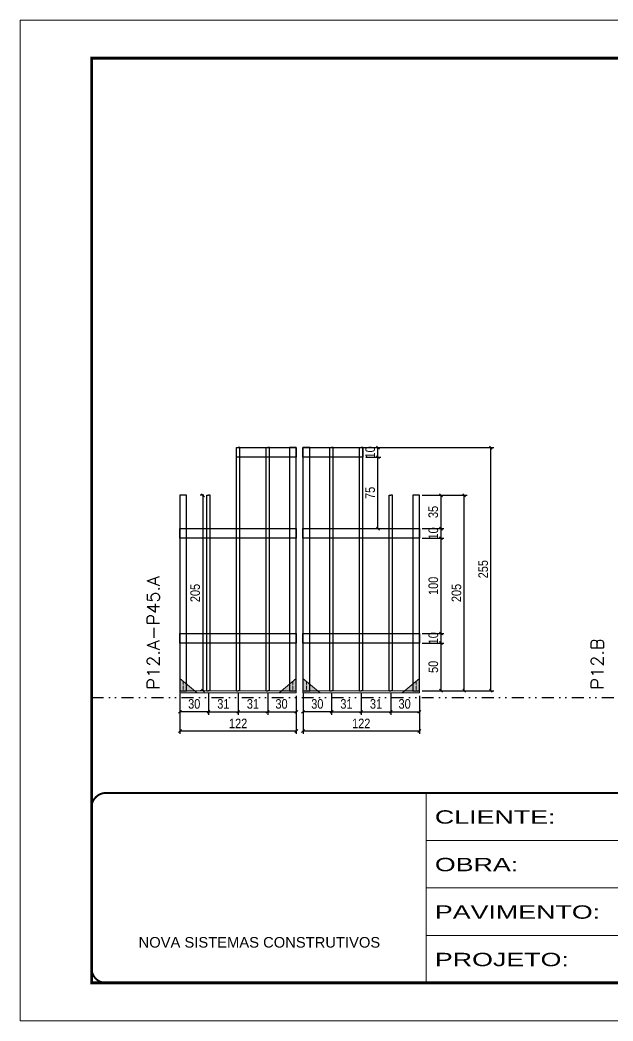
# Model space of a CAD drawing. Extents: x 14400 to 20667, y -21631 to 6985.
# Drawn here: x 19182 to 19803, y 4786 to 5836 of the extents above; entities that cross this region are included whole.
import ezdxf

# ---------------------------------------------------------------- set-up
doc = ezdxf.new("R2010")
doc.units = 0
for name, pattern in [('CONTINUO', [0]), ('DASHED', [0.75, 0.5, -0.25]), ('DIVIDE2', [0.625, 0.25, -0.125, 0, -0.125, 0, -0.125]), ('HIDDEN', [0.375, 0.25, -0.125])]:
    doc.linetypes.add(name, pattern=pattern)
for name, color, linetype in [('COTA', 241, 'Continuous'), ('Nível', 160, 'Continuous'), ('SARR_2.2x10', 60, 'Continuous'), ('SARR_3.5x7', 81, 'Continuous'), ('SARR_7x7', 40, 'Continuous')]:
    doc.layers.add(name, color=color, linetype=linetype)
for name, color, linetype, lineweight in [('Folhas', 255, 'Continuous', 9), ('Madeira', 126, 'Continuous', 18), ('Sarr 2.2x7', 40, 'Continuous', 9), ('SARRAFO DE PRESSAO', 251, 'DASHED', 9), ('Texto Seção', 7, 'Continuous', 15)]:
    doc.layers.add(name, color=color, linetype=linetype, lineweight=lineweight)
doc.styles.add('ARIAL', font='arial.ttf')
doc.styles.add('COTA TECNICA', font='techl___.ttf', dxfattribs={"height": 10})
doc.styles.add('REGUA-120', font='ROMANS.shx', dxfattribs={"height": 15})
doc.styles.add('Tecnologia', font='')
doc.styles.get('Tecnologia').set_extended_font_data('Forgotten Futurist')
doc.dimstyles.new('PAINEL', dxfattribs={"dimtxt": 10, "dimasz": 3, "dimexe": 3, "dimexo": 3, "dimgap": 3, "dimtad": 1, "dimdec": 1, "dimzin": 12, "dimdsep": 46, "dimtxsty": 'COTA TECNICA', "dimblk1": 'OBLIQUE', "dimblk2": 'OBLIQUE', "dimsah": 1, "dimcen": 0.9, "dimclrd": 4, "dimclre": 4, "dimclrt": 240, "dimadec": 1, "dimazin": 3, "dimtfac": 1, "dimtdec": 1, "dimtmove": 0, "dimatfit": 3, "dimfxl": 1, "dimtolj": 1, "dimtzin": 12, "dimarcsym": 0})

# ---------------------------------------------------------------- blocks, each defined once
blk = doc.blocks.new('9999999999')
at = {"color": 30, "linetype": 'CONTINUO'}
for p, q in [((98564.6, 34230.2), (98564.6, 34429.4)), ((98564.6, 34379.6), (99584, 34379.6)), ((98564.6, 34329.8), (99488, 34329.8)), ((98564.6, 34280), (99488, 34280))]:
    blk.add_line(p, q, dxfattribs=at)
at = {"color": 30, "linetype": 'CONTINUO', "const_width": 2}
blk.add_lwpolyline([(99584, 34230.2), (99584, 34414.4, 0.414214), (99569, 34429.4), (98229, 34429.4, 0.414214), (98214, 34414.4), (98214, 34245.2, 0.414214), (98229, 34230.2), (99584, 34230.2)], format="xyb", dxfattribs=at)
at = {"layer": 'Folhas'}
blk.add_lwpolyline([(98139, 34190.2), (99624, 34190.2), (99624, 35240.2), (98139, 35240.2)], close=True, dxfattribs=at)
at = {"layer": 'Folhas', "color": 30, "const_width": 3}
blk.add_lwpolyline([(98214, 34230.2), (99584, 34230.2), (99584, 35200.2), (98214, 35200.2)], close=True, dxfattribs=at)
at = {"color": 7, "linetype": 'Continuous', "ltscale": 5, "style": 'ARIAL'}
blk.add_text('NOVA SISTEMAS CONSTRUTIVOS', height=11.059, dxfattribs=at).set_placement((98263.2, 34267.2))
at = {"layer": 'Folhas', "color": 7, "style": 'Tecnologia', "width": 1.5}
for s, p in [('CLIENTE:', (98573.7, 34397.2)), ('OBRA:', (98573.7, 34347.3)), ('PAVIMENTO:', (98573.7, 34297.5)), ('PROJETO:', (98573.7, 34247.7))]:
    blk.add_text(s, height=14, dxfattribs=at).set_placement(p)
blk = doc.blocks.new('_Oblique')
at = {"color": 0, "linetype": 'ByBlock', "lineweight": -2}
blk.add_line((-0.5, -0.5), (0.5, 0.5), dxfattribs=at)
blk = doc.blocks.new('*D727')
at = {"layer": 'COTA', "color": 4, "lineweight": -2, "transparency": 16777216}
for p, q in [((19478.5, 5114.4), (19478.5, 5087.3)), ((19600.5, 5114.4), (19600.5, 5087.3)), ((19600.5, 5090.3), (19478.5, 5090.3))]:
    blk.add_line(p, q, dxfattribs=at)
at = {"layer": 'Defpoints', "color": 0, "transparency": 16777216}
for p in [(19478.5, 5117.4), (19600.5, 5117.4), (19478.5, 5090.3)]:
    blk.add_point(p, dxfattribs=at)
at = {"layer": 'COTA', "color": 4, "lineweight": -2, "transparency": 16777216, "xscale": 3, "yscale": 3, "zscale": 3, "rotation": 180}
blk.add_blockref('_Oblique', (19478.5, 5090.3), dxfattribs=at)
at = {"layer": 'COTA', "color": 4, "lineweight": -2, "transparency": 16777216, "xscale": 3, "yscale": 3, "zscale": 3}
blk.add_blockref('_Oblique', (19600.5, 5090.3), dxfattribs=at)
at = {"layer": 'COTA', "color": 240, "transparency": 16777216, "insert": (19539.5, 5098.3), "char_height": 10, "attachment_point": 5, "style": 'COTA TECNICA'}
blk.add_mtext('\\A1;122', dxfattribs=at)
blk = doc.blocks.new('*D728')
at = {"layer": 'COTA', "color": 4, "lineweight": -2, "transparency": 16777216}
for p, q in [((19478.5, 5129.6), (19478.5, 5107.4)), ((19508.5, 5129.6), (19508.5, 5107.4)), ((19508.5, 5110.4), (19478.5, 5110.4))]:
    blk.add_line(p, q, dxfattribs=at)
at = {"layer": 'Defpoints', "color": 0, "transparency": 16777216}
for p in [(19478.5, 5132.6), (19508.5, 5132.6), (19478.5, 5110.4)]:
    blk.add_point(p, dxfattribs=at)
at = {"layer": 'COTA', "color": 4, "lineweight": -2, "transparency": 16777216, "xscale": 3, "yscale": 3, "zscale": 3, "rotation": 180}
blk.add_blockref('_Oblique', (19478.5, 5110.4), dxfattribs=at)
at = {"layer": 'COTA', "color": 4, "lineweight": -2, "transparency": 16777216, "xscale": 3, "yscale": 3, "zscale": 3}
blk.add_blockref('_Oblique', (19508.5, 5110.4), dxfattribs=at)
at = {"layer": 'COTA', "color": 240, "transparency": 16777216, "insert": (19493.5, 5118.7), "char_height": 10, "attachment_point": 5, "style": 'COTA TECNICA'}
blk.add_mtext('\\A1;30', dxfattribs=at)
blk = doc.blocks.new('*D729')
at = {"layer": 'COTA', "color": 4, "lineweight": -2, "transparency": 16777216}
for p, q in [((19570.5, 5129.6), (19570.5, 5107.4)), ((19600.5, 5127.4), (19600.5, 5107.4)), ((19570.5, 5110.4), (19600.5, 5110.4))]:
    blk.add_line(p, q, dxfattribs=at)
at = {"layer": 'Defpoints', "color": 0, "transparency": 16777216}
for p in [(19570.5, 5132.6), (19600.5, 5130.4), (19600.5, 5110.4)]:
    blk.add_point(p, dxfattribs=at)
at = {"layer": 'COTA', "color": 4, "lineweight": -2, "transparency": 16777216, "xscale": 3, "yscale": 3, "zscale": 3, "rotation": 180}
blk.add_blockref('_Oblique', (19570.5, 5110.4), dxfattribs=at)
at = {"layer": 'COTA', "color": 4, "lineweight": -2, "transparency": 16777216, "xscale": 3, "yscale": 3, "zscale": 3}
blk.add_blockref('_Oblique', (19600.5, 5110.4), dxfattribs=at)
at = {"layer": 'COTA', "color": 240, "transparency": 16777216, "insert": (19585, 5118.7), "char_height": 10, "attachment_point": 5, "style": 'COTA TECNICA'}
blk.add_mtext('\\A1;30', dxfattribs=at)
blk = doc.blocks.new('*D730')
at = {"layer": 'COTA', "color": 4, "lineweight": -2, "transparency": 16777216}
for p, q in [((19508.5, 5129.6), (19508.5, 5107.4)), ((19539.5, 5129.6), (19539.5, 5107.4)), ((19508.5, 5110.4), (19539.5, 5110.4))]:
    blk.add_line(p, q, dxfattribs=at)
at = {"layer": 'Defpoints', "color": 0, "transparency": 16777216}
for p in [(19508.5, 5132.6), (19539.5, 5132.6), (19539.5, 5110.4)]:
    blk.add_point(p, dxfattribs=at)
at = {"layer": 'COTA', "color": 4, "lineweight": -2, "transparency": 16777216, "xscale": 3, "yscale": 3, "zscale": 3, "rotation": 180}
blk.add_blockref('_Oblique', (19508.5, 5110.4), dxfattribs=at)
at = {"layer": 'COTA', "color": 4, "lineweight": -2, "transparency": 16777216, "xscale": 3, "yscale": 3, "zscale": 3}
blk.add_blockref('_Oblique', (19539.5, 5110.4), dxfattribs=at)
at = {"layer": 'COTA', "color": 240, "transparency": 16777216, "insert": (19524, 5118.7), "char_height": 10, "attachment_point": 5, "style": 'COTA TECNICA'}
blk.add_mtext('\\A1;31', dxfattribs=at)
blk = doc.blocks.new('*D731')
at = {"layer": 'COTA', "color": 4, "lineweight": -2, "transparency": 16777216}
for p, q in [((19603.5, 5182.6), (19626.2, 5182.6)), ((19623.2, 5132.6), (19623.2, 5182.6)), ((19603.5, 5132.6), (19626.2, 5132.6))]:
    blk.add_line(p, q, dxfattribs=at)
at = {"layer": 'Defpoints', "color": 0, "transparency": 16777216}
for p in [(19600.5, 5182.6), (19623.2, 5182.6), (19600.5, 5132.6)]:
    blk.add_point(p, dxfattribs=at)
at = {"layer": 'COTA', "color": 4, "lineweight": -2, "transparency": 16777216, "xscale": 3, "yscale": 3, "zscale": 3}
for p, rotation in [((19623.2, 5182.6), 90), ((19623.2, 5132.6), 270)]:
    blk.add_blockref('_Oblique', p, dxfattribs=dict(at, rotation=rotation))
at = {"layer": 'COTA', "color": 240, "transparency": 16777216, "insert": (19615.1, 5157.6), "char_height": 10, "attachment_point": 5, "rotation": 90, "style": 'COTA TECNICA'}
blk.add_mtext('\\A1;50', dxfattribs=at)
blk = doc.blocks.new('*D732')
at = {"layer": 'COTA', "color": 4, "lineweight": -2, "transparency": 16777216}
for p, q in [((19539.5, 5129.6), (19539.5, 5107.4)), ((19570.5, 5129.6), (19570.5, 5107.4)), ((19539.5, 5110.4), (19570.5, 5110.4))]:
    blk.add_line(p, q, dxfattribs=at)
at = {"layer": 'Defpoints', "color": 0, "transparency": 16777216}
for p in [(19539.5, 5132.6), (19570.5, 5132.6), (19570.5, 5110.4)]:
    blk.add_point(p, dxfattribs=at)
at = {"layer": 'COTA', "color": 4, "lineweight": -2, "transparency": 16777216, "xscale": 3, "yscale": 3, "zscale": 3, "rotation": 180}
blk.add_blockref('_Oblique', (19539.5, 5110.4), dxfattribs=at)
at = {"layer": 'COTA', "color": 4, "lineweight": -2, "transparency": 16777216, "xscale": 3, "yscale": 3, "zscale": 3}
blk.add_blockref('_Oblique', (19570.5, 5110.4), dxfattribs=at)
at = {"layer": 'COTA', "color": 240, "transparency": 16777216, "insert": (19555, 5118.7), "char_height": 10, "attachment_point": 5, "style": 'COTA TECNICA'}
blk.add_mtext('\\A1;31', dxfattribs=at)
blk = doc.blocks.new('*D733')
at = {"layer": 'COTA', "color": 4, "lineweight": -2, "transparency": 16777216}
for p, q in [((19603.5, 5192.6), (19626.2, 5192.6)), ((19623.2, 5182.6), (19623.2, 5192.6)), ((19603.5, 5182.6), (19626.2, 5182.6))]:
    blk.add_line(p, q, dxfattribs=at)
at = {"layer": 'Defpoints', "color": 0, "transparency": 16777216}
for p in [(19600.5, 5192.6), (19623.2, 5192.6), (19600.5, 5182.6)]:
    blk.add_point(p, dxfattribs=at)
at = {"layer": 'COTA', "color": 4, "lineweight": -2, "transparency": 16777216, "xscale": 3, "yscale": 3, "zscale": 3}
for p, rotation in [((19623.2, 5192.6), 90), ((19623.2, 5182.6), 270)]:
    blk.add_blockref('_Oblique', p, dxfattribs=dict(at, rotation=rotation))
at = {"layer": 'COTA', "color": 240, "transparency": 16777216, "insert": (19615.1, 5187.6), "char_height": 10, "attachment_point": 5, "rotation": 90, "style": 'COTA TECNICA'}
blk.add_mtext('\\A1;10', dxfattribs=at)
blk = doc.blocks.new('*D734')
at = {"layer": 'COTA', "color": 4, "lineweight": -2, "transparency": 16777216}
for p, q in [((19603.5, 5292.6), (19626.2, 5292.6)), ((19623.2, 5192.6), (19623.2, 5292.6)), ((19603.5, 5192.6), (19626.2, 5192.6))]:
    blk.add_line(p, q, dxfattribs=at)
at = {"layer": 'Defpoints', "color": 0, "transparency": 16777216}
for p in [(19600.5, 5292.6), (19623.2, 5292.6), (19600.5, 5192.6)]:
    blk.add_point(p, dxfattribs=at)
at = {"layer": 'COTA', "color": 4, "lineweight": -2, "transparency": 16777216, "xscale": 3, "yscale": 3, "zscale": 3}
for p, rotation in [((19623.2, 5292.6), 90), ((19623.2, 5192.6), 270)]:
    blk.add_blockref('_Oblique', p, dxfattribs=dict(at, rotation=rotation))
at = {"layer": 'COTA', "color": 240, "transparency": 16777216, "insert": (19615.1, 5242.6), "char_height": 10, "attachment_point": 5, "rotation": 90, "style": 'COTA TECNICA'}
blk.add_mtext('\\A1;100', dxfattribs=at)
blk = doc.blocks.new('*D735')
at = {"layer": 'COTA', "color": 4, "lineweight": -2, "transparency": 16777216}
for p, q in [((19603.5, 5302.6), (19626.2, 5302.6)), ((19623.2, 5292.6), (19623.2, 5302.6)), ((19603.5, 5292.6), (19626.2, 5292.6))]:
    blk.add_line(p, q, dxfattribs=at)
at = {"layer": 'Defpoints', "color": 0, "transparency": 16777216}
for p in [(19600.5, 5302.6), (19623.2, 5302.6), (19600.5, 5292.6)]:
    blk.add_point(p, dxfattribs=at)
at = {"layer": 'COTA', "color": 4, "lineweight": -2, "transparency": 16777216, "xscale": 3, "yscale": 3, "zscale": 3}
for p, rotation in [((19623.2, 5302.6), 90), ((19623.2, 5292.6), 270)]:
    blk.add_blockref('_Oblique', p, dxfattribs=dict(at, rotation=rotation))
at = {"layer": 'COTA', "color": 240, "transparency": 16777216, "insert": (19615.1, 5297.6), "char_height": 10, "attachment_point": 5, "rotation": 90, "style": 'COTA TECNICA'}
blk.add_mtext('\\A1;10', dxfattribs=at)
blk = doc.blocks.new('*D736')
at = {"layer": 'COTA', "color": 4, "lineweight": -2, "transparency": 16777216}
for p, q in [((19349.5, 5114.4), (19349.5, 5087.3)), ((19471.5, 5114.4), (19471.5, 5087.3)), ((19471.5, 5090.3), (19349.5, 5090.3))]:
    blk.add_line(p, q, dxfattribs=at)
at = {"layer": 'Defpoints', "color": 0, "transparency": 16777216}
for p in [(19349.5, 5117.4), (19471.5, 5117.4), (19349.5, 5090.3)]:
    blk.add_point(p, dxfattribs=at)
at = {"layer": 'COTA', "color": 4, "lineweight": -2, "transparency": 16777216, "xscale": 3, "yscale": 3, "zscale": 3, "rotation": 180}
blk.add_blockref('_Oblique', (19349.5, 5090.3), dxfattribs=at)
at = {"layer": 'COTA', "color": 4, "lineweight": -2, "transparency": 16777216, "xscale": 3, "yscale": 3, "zscale": 3}
blk.add_blockref('_Oblique', (19471.5, 5090.3), dxfattribs=at)
at = {"layer": 'COTA', "color": 240, "transparency": 16777216, "insert": (19410.5, 5098.3), "char_height": 10, "attachment_point": 5, "style": 'COTA TECNICA'}
blk.add_mtext('\\A1;122', dxfattribs=at)
blk = doc.blocks.new('*D737')
at = {"layer": 'COTA', "color": 4, "lineweight": -2, "transparency": 16777216}
for p, q in [((19349.5, 5129.6), (19349.5, 5107.4)), ((19379.5, 5129.6), (19379.5, 5107.4)), ((19379.5, 5110.4), (19349.5, 5110.4))]:
    blk.add_line(p, q, dxfattribs=at)
at = {"layer": 'Defpoints', "color": 0, "transparency": 16777216}
for p in [(19349.5, 5132.6), (19379.5, 5132.6), (19349.5, 5110.4)]:
    blk.add_point(p, dxfattribs=at)
at = {"layer": 'COTA', "color": 4, "lineweight": -2, "transparency": 16777216, "xscale": 3, "yscale": 3, "zscale": 3, "rotation": 180}
blk.add_blockref('_Oblique', (19349.5, 5110.4), dxfattribs=at)
at = {"layer": 'COTA', "color": 4, "lineweight": -2, "transparency": 16777216, "xscale": 3, "yscale": 3, "zscale": 3}
blk.add_blockref('_Oblique', (19379.5, 5110.4), dxfattribs=at)
at = {"layer": 'COTA', "color": 240, "transparency": 16777216, "insert": (19364.5, 5118.7), "char_height": 10, "attachment_point": 5, "style": 'COTA TECNICA'}
blk.add_mtext('\\A1;30', dxfattribs=at)
blk = doc.blocks.new('*D738')
at = {"layer": 'COTA', "color": 4, "lineweight": -2, "transparency": 16777216}
for p, q in [((19441.5, 5129.6), (19441.5, 5107.4)), ((19471.5, 5127.4), (19471.5, 5107.4)), ((19441.5, 5110.4), (19471.5, 5110.4))]:
    blk.add_line(p, q, dxfattribs=at)
at = {"layer": 'Defpoints', "color": 0, "transparency": 16777216}
for p in [(19441.5, 5132.6), (19471.5, 5130.4), (19471.5, 5110.4)]:
    blk.add_point(p, dxfattribs=at)
at = {"layer": 'COTA', "color": 4, "lineweight": -2, "transparency": 16777216, "xscale": 3, "yscale": 3, "zscale": 3, "rotation": 180}
blk.add_blockref('_Oblique', (19441.5, 5110.4), dxfattribs=at)
at = {"layer": 'COTA', "color": 4, "lineweight": -2, "transparency": 16777216, "xscale": 3, "yscale": 3, "zscale": 3}
blk.add_blockref('_Oblique', (19471.5, 5110.4), dxfattribs=at)
at = {"layer": 'COTA', "color": 240, "transparency": 16777216, "insert": (19456, 5118.7), "char_height": 10, "attachment_point": 5, "style": 'COTA TECNICA'}
blk.add_mtext('\\A1;30', dxfattribs=at)
blk = doc.blocks.new('*D739')
at = {"layer": 'COTA', "color": 4, "lineweight": -2, "transparency": 16777216}
for p, q in [((19379.5, 5129.6), (19379.5, 5107.4)), ((19410.5, 5129.6), (19410.5, 5107.4)), ((19379.5, 5110.4), (19410.5, 5110.4))]:
    blk.add_line(p, q, dxfattribs=at)
at = {"layer": 'Defpoints', "color": 0, "transparency": 16777216}
for p in [(19379.5, 5132.6), (19410.5, 5132.6), (19410.5, 5110.4)]:
    blk.add_point(p, dxfattribs=at)
at = {"layer": 'COTA', "color": 4, "lineweight": -2, "transparency": 16777216, "xscale": 3, "yscale": 3, "zscale": 3, "rotation": 180}
blk.add_blockref('_Oblique', (19379.5, 5110.4), dxfattribs=at)
at = {"layer": 'COTA', "color": 4, "lineweight": -2, "transparency": 16777216, "xscale": 3, "yscale": 3, "zscale": 3}
blk.add_blockref('_Oblique', (19410.5, 5110.4), dxfattribs=at)
at = {"layer": 'COTA', "color": 240, "transparency": 16777216, "insert": (19395, 5118.7), "char_height": 10, "attachment_point": 5, "style": 'COTA TECNICA'}
blk.add_mtext('\\A1;31', dxfattribs=at)
blk = doc.blocks.new('*D740')
at = {"layer": 'COTA', "color": 4, "lineweight": -2, "transparency": 16777216}
for p, q in [((19410.5, 5129.6), (19410.5, 5107.4)), ((19441.5, 5129.6), (19441.5, 5107.4)), ((19410.5, 5110.4), (19441.5, 5110.4))]:
    blk.add_line(p, q, dxfattribs=at)
at = {"layer": 'Defpoints', "color": 0, "transparency": 16777216}
for p in [(19410.5, 5132.6), (19441.5, 5132.6), (19441.5, 5110.4)]:
    blk.add_point(p, dxfattribs=at)
at = {"layer": 'COTA', "color": 4, "lineweight": -2, "transparency": 16777216, "xscale": 3, "yscale": 3, "zscale": 3, "rotation": 180}
blk.add_blockref('_Oblique', (19410.5, 5110.4), dxfattribs=at)
at = {"layer": 'COTA', "color": 4, "lineweight": -2, "transparency": 16777216, "xscale": 3, "yscale": 3, "zscale": 3}
blk.add_blockref('_Oblique', (19441.5, 5110.4), dxfattribs=at)
at = {"layer": 'COTA', "color": 240, "transparency": 16777216, "insert": (19426, 5118.7), "char_height": 10, "attachment_point": 5, "style": 'COTA TECNICA'}
blk.add_mtext('\\A1;31', dxfattribs=at)
blk = doc.blocks.new('*D741')
at = {"layer": 'COTA', "color": 4, "lineweight": -2, "transparency": 16777216}
for p, q in [((19603.5, 5337.6), (19650.4, 5337.6)), ((19647.4, 5132.6), (19647.4, 5337.6)), ((19603.5, 5132.6), (19650.4, 5132.6))]:
    blk.add_line(p, q, dxfattribs=at)
at = {"layer": 'Defpoints', "color": 0, "transparency": 16777216}
for p in [(19600.5, 5337.6), (19647.4, 5337.6), (19600.5, 5132.6)]:
    blk.add_point(p, dxfattribs=at)
at = {"layer": 'COTA', "color": 4, "lineweight": -2, "transparency": 16777216, "xscale": 3, "yscale": 3, "zscale": 3}
for p, rotation in [((19647.4, 5337.6), 90), ((19647.4, 5132.6), 270)]:
    blk.add_blockref('_Oblique', p, dxfattribs=dict(at, rotation=rotation))
at = {"layer": 'COTA', "color": 240, "transparency": 16777216, "insert": (19639.3, 5235.1), "char_height": 10, "attachment_point": 5, "rotation": 90, "style": 'COTA TECNICA'}
blk.add_mtext('\\A1;205', dxfattribs=at)
blk = doc.blocks.new('*D760')
at = {"layer": 'COTA', "color": 4, "lineweight": -2, "transparency": 16777216}
for p, q in [((19603.5, 5337.6), (19626.2, 5337.6)), ((19623.2, 5302.6), (19623.2, 5337.6)), ((19603.5, 5302.6), (19626.2, 5302.6))]:
    blk.add_line(p, q, dxfattribs=at)
at = {"layer": 'Defpoints', "color": 0, "transparency": 16777216}
for p in [(19600.5, 5337.6), (19623.2, 5337.6), (19600.5, 5302.6)]:
    blk.add_point(p, dxfattribs=at)
at = {"layer": 'COTA', "color": 4, "lineweight": -2, "transparency": 16777216, "xscale": 3, "yscale": 3, "zscale": 3}
for p, rotation in [((19623.2, 5337.6), 90), ((19623.2, 5302.6), 270)]:
    blk.add_blockref('_Oblique', p, dxfattribs=dict(at, rotation=rotation))
at = {"layer": 'COTA', "color": 240, "transparency": 16777216, "insert": (19615, 5320.1), "char_height": 10, "attachment_point": 5, "rotation": 90, "style": 'COTA TECNICA'}
blk.add_mtext('\\A1;35', dxfattribs=at)
blk = doc.blocks.new('*D761')
at = {"layer": 'COTA', "color": 4, "lineweight": -2, "transparency": 16777216}
for p, q in [((19511.4, 5387.6), (19678.4, 5387.6)), ((19675.4, 5132.6), (19675.4, 5387.6)), ((19603.5, 5132.6), (19678.4, 5132.6))]:
    blk.add_line(p, q, dxfattribs=at)
at = {"layer": 'Defpoints', "color": 0, "transparency": 16777216}
for p in [(19508.4, 5387.6), (19675.4, 5387.6), (19600.5, 5132.6)]:
    blk.add_point(p, dxfattribs=at)
at = {"layer": 'COTA', "color": 4, "lineweight": -2, "transparency": 16777216, "xscale": 3, "yscale": 3, "zscale": 3}
for p, rotation in [((19675.4, 5387.6), 90), ((19675.4, 5132.6), 270)]:
    blk.add_blockref('_Oblique', p, dxfattribs=dict(at, rotation=rotation))
at = {"layer": 'COTA', "color": 240, "transparency": 16777216, "insert": (19667.3, 5260.1), "char_height": 10, "attachment_point": 5, "rotation": 90, "style": 'COTA TECNICA'}
blk.add_mtext('\\A1;255', dxfattribs=at)
blk = doc.blocks.new('*D762')
at = {"layer": 'COTA', "color": 4, "lineweight": -2, "transparency": 16777216}
for p, q in [((19544.2, 5377.6), (19560, 5377.6)), ((19557, 5302.6), (19557, 5377.6)), ((19544.2, 5302.6), (19560, 5302.6))]:
    blk.add_line(p, q, dxfattribs=at)
at = {"layer": 'Defpoints', "color": 0, "transparency": 16777216}
for p in [(19541.2, 5377.6), (19557, 5377.6), (19541.2, 5302.6)]:
    blk.add_point(p, dxfattribs=at)
at = {"layer": 'COTA', "color": 4, "lineweight": -2, "transparency": 16777216, "xscale": 3, "yscale": 3, "zscale": 3}
for p, rotation in [((19557, 5377.6), 90), ((19557, 5302.6), 270)]:
    blk.add_blockref('_Oblique', p, dxfattribs=dict(at, rotation=rotation))
at = {"layer": 'COTA', "color": 240, "transparency": 16777216, "insert": (19548.9, 5340.1), "char_height": 10, "attachment_point": 5, "rotation": 90, "style": 'COTA TECNICA'}
blk.add_mtext('\\A1;75', dxfattribs=at)
blk = doc.blocks.new('*D742')
at = {"layer": 'COTA', "color": 4, "lineweight": -2, "transparency": 16777216}
for p, q in [((19544.2, 5387.6), (19560, 5387.6)), ((19557, 5377.6), (19557, 5387.6)), ((19544.2, 5377.6), (19560, 5377.6))]:
    blk.add_line(p, q, dxfattribs=at)
at = {"layer": 'Defpoints', "color": 0, "transparency": 16777216}
for p in [(19541.2, 5387.6), (19557, 5387.6), (19541.2, 5377.6)]:
    blk.add_point(p, dxfattribs=at)
at = {"layer": 'COTA', "color": 4, "lineweight": -2, "transparency": 16777216, "xscale": 3, "yscale": 3, "zscale": 3}
for p, rotation in [((19557, 5387.6), 90), ((19557, 5377.6), 270)]:
    blk.add_blockref('_Oblique', p, dxfattribs=dict(at, rotation=rotation))
at = {"layer": 'COTA', "color": 240, "transparency": 16777216, "insert": (19548.9, 5382.6), "char_height": 10, "attachment_point": 5, "rotation": 90, "style": 'COTA TECNICA'}
blk.add_mtext('\\A1;10', dxfattribs=at)
blk = doc.blocks.new('*D759')
at = {"layer": 'COTA', "color": 4, "lineweight": -2, "transparency": 16777216}
for p, q in [((19374.7, 5337.6), (19370.6, 5337.6)), ((19373.6, 5337.6), (19373.6, 5132.6)), ((19374.7, 5132.6), (19370.6, 5132.6))]:
    blk.add_line(p, q, dxfattribs=at)
at = {"layer": 'Defpoints', "color": 0, "transparency": 16777216}
for p in [(19377.7, 5337.6), (19373.6, 5132.6), (19377.7, 5132.6)]:
    blk.add_point(p, dxfattribs=at)
at = {"layer": 'COTA', "color": 4, "lineweight": -2, "transparency": 16777216, "xscale": 3, "yscale": 3, "zscale": 3}
for p, rotation in [((19373.6, 5337.6), 90), ((19373.6, 5132.6), 270)]:
    blk.add_blockref('_Oblique', p, dxfattribs=dict(at, rotation=rotation))
at = {"layer": 'COTA', "color": 240, "transparency": 16777216, "insert": (19365.5, 5235.1), "char_height": 10, "attachment_point": 5, "rotation": 90, "style": 'COTA TECNICA'}
blk.add_mtext('\\A1;205', dxfattribs=at)

msp = doc.modelspace()

# ---------------------------------------------------------------- hatches: boundary and pattern name
at = {"layer": 'Madeira'}
h = msp.add_hatch(color=252, dxfattribs=at)
h.dxf.hatch_style = 2
h.paths.add_polyline_path([(19349.49, 5145.44), (19349.49, 5130.44), (19367.49, 5130.44)])
h = msp.add_hatch(color=252, dxfattribs=at)
h.dxf.hatch_style = 2
h.paths.add_polyline_path([(19471.49, 5145.44), (19471.49, 5130.44), (19453.49, 5130.44)])
h = msp.add_hatch(color=252, dxfattribs=at)
h.dxf.hatch_style = 2
h.paths.add_polyline_path([(19478.49, 5145.44), (19478.49, 5130.44), (19496.49, 5130.44)])
h = msp.add_hatch(color=252, dxfattribs=at)
h.dxf.hatch_style = 2
h.paths.add_polyline_path([(19600.49, 5145.44), (19600.49, 5130.44), (19582.49, 5130.44)])

# ---------------------------------------------------------------- linework, layer by layer
at = {"layer": 'Madeira', "color": 1, "linetype": 'HIDDEN'}
for p, q in [((19352.99, 5141.94), (19352.99, 5132.64)), ((19352.99, 5141.94), (19352.99, 5132.64)), ((19356.49, 5138.43), (19356.49, 5132.64)), ((19467.99, 5141.94), (19467.99, 5132.64)), ((19467.99, 5141.94), (19467.99, 5132.64)), ((19481.99, 5141.94), (19481.99, 5132.64)), ((19481.99, 5141.94), (19481.99, 5132.64)), ((19485.49, 5138.43), (19485.49, 5132.64)), ((19596.99, 5141.94), (19596.99, 5132.64)), ((19596.99, 5141.94), (19596.99, 5132.64)), ((19359.32, 5132.64), (19349.49, 5132.64)), ((19359.32, 5132.64), (19349.49, 5132.64)), ((19365.29, 5132.64), (19349.49, 5132.64)), ((19455.69, 5132.64), (19471.49, 5132.64)), ((19461.65, 5132.64), (19471.49, 5132.64)), ((19461.65, 5132.64), (19471.49, 5132.64)), ((19488.32, 5132.64), (19478.49, 5132.64)), ((19488.32, 5132.64), (19478.49, 5132.64)), ((19494.29, 5132.64), (19478.49, 5132.64)), ((19584.69, 5132.64), (19600.49, 5132.64)), ((19590.65, 5132.64), (19600.49, 5132.64)), ((19590.65, 5132.64), (19600.49, 5132.64))]:
    msp.add_line(p, q, dxfattribs=at)
at = {"layer": 'Madeira'}
for p, q in [((19349.49, 5132.64), (19349.49, 5130.44)), ((19349.49, 5132.64), (19349.49, 5130.44)), ((19349.49, 5132.64), (19349.49, 5130.44)), ((19478.49, 5132.64), (19478.49, 5130.44)), ((19478.49, 5132.64), (19478.49, 5130.44)), ((19478.49, 5132.64), (19478.49, 5130.44))]:
    msp.add_line(p, q, dxfattribs=at)
at = {"layer": 'Madeira', "color": 0}
for points in [[(19349.49, 5145.44), (19349.49, 5130.44), (19367.49, 5130.44), (19349.49, 5145.44)], [(19471.49, 5145.44), (19471.49, 5130.44), (19453.49, 5130.44), (19471.49, 5145.44)], [(19478.49, 5145.44), (19478.49, 5130.44), (19496.49, 5130.44), (19478.49, 5145.44)], [(19600.49, 5145.44), (19600.49, 5130.44), (19582.49, 5130.44), (19600.49, 5145.44)]]:
    msp.add_lwpolyline(points, dxfattribs=at)
at = {"layer": 'Nível', "color": 4, "linetype": 'DIVIDE2', "ltscale": 50}
msp.add_line((19256.97, 5125.44), (20626.97, 5125.44), dxfattribs=at)
at = {"layer": 'Sarr 2.2x7'}
for points in [[(19471.49, 5132.64), (19349.49, 5132.64), (19349.49, 5130.44), (19471.49, 5130.44)], [(19600.49, 5132.64), (19478.49, 5132.64), (19478.49, 5130.44), (19600.49, 5130.44)]]:
    msp.add_lwpolyline(points, close=True, dxfattribs=at)
at = {"layer": 'SARR_2.2x10'}
for points in [[(19408.74, 5387.6), (19471.49, 5387.6), (19471.49, 5377.6), (19408.74, 5377.6)], [(19478.49, 5387.6), (19541.24, 5387.6), (19541.24, 5377.6), (19478.49, 5377.6)], [(19349.49, 5302.6), (19471.49, 5302.6), (19471.49, 5292.6), (19349.49, 5292.6)], [(19478.49, 5302.6), (19600.49, 5302.6), (19600.49, 5292.6), (19478.49, 5292.6)], [(19349.49, 5192.6), (19471.49, 5192.6), (19471.49, 5182.6), (19349.49, 5182.6)], [(19478.49, 5192.6), (19600.49, 5192.6), (19600.49, 5182.6), (19478.49, 5182.6)]]:
    msp.add_lwpolyline(points, close=True, dxfattribs=at)
at = {"layer": 'SARR_3.5x7'}
for p, q in [((19408.74, 5132.64), (19408.74, 5387.6)), ((19408.74, 5387.6), (19410.49, 5387.6)), ((19412.24, 5387.6), (19410.49, 5387.6)), ((19412.24, 5132.64), (19412.24, 5387.6)), ((19439.74, 5132.64), (19439.74, 5387.6)), ((19439.74, 5387.6), (19441.49, 5387.6)), ((19443.24, 5387.6), (19441.49, 5387.6)), ((19443.24, 5132.64), (19443.24, 5387.6)), ((19506.74, 5132.64), (19506.74, 5387.6)), ((19506.74, 5387.6), (19508.49, 5387.6)), ((19510.24, 5387.6), (19508.49, 5387.6)), ((19510.24, 5132.64), (19510.24, 5387.6)), ((19537.74, 5132.64), (19537.74, 5387.6)), ((19537.74, 5387.6), (19539.49, 5387.6)), ((19541.24, 5387.6), (19539.49, 5387.6)), ((19541.24, 5132.64), (19541.24, 5387.6)), ((19377.74, 5132.64), (19377.74, 5337.64)), ((19377.74, 5337.64), (19379.49, 5337.64)), ((19381.24, 5337.64), (19379.49, 5337.64)), ((19381.24, 5132.64), (19381.24, 5337.64)), ((19568.74, 5132.64), (19568.74, 5337.6)), ((19568.74, 5337.6), (19570.49, 5337.6)), ((19572.24, 5337.6), (19570.49, 5337.6)), ((19572.24, 5132.64), (19572.24, 5337.6)), ((19377.74, 5132.64), (19379.49, 5132.64)), ((19381.24, 5132.64), (19379.49, 5132.64)), ((19408.74, 5132.64), (19410.49, 5132.64)), ((19412.24, 5132.64), (19410.49, 5132.64)), ((19439.74, 5132.64), (19441.49, 5132.64)), ((19443.24, 5132.64), (19441.49, 5132.64)), ((19506.74, 5132.64), (19508.49, 5132.64)), ((19510.24, 5132.64), (19508.49, 5132.64)), ((19537.74, 5132.64), (19539.49, 5132.64)), ((19541.24, 5132.64), (19539.49, 5132.64)), ((19568.74, 5132.64), (19570.49, 5132.64)), ((19572.24, 5132.64), (19570.49, 5132.64))]:
    msp.add_line(p, q, dxfattribs=at)
at = {"layer": 'SARR_7x7'}
for points in [[(19464.49, 5132.64), (19471.49, 5132.64), (19471.49, 5387.6), (19464.49, 5387.6)], [(19478.49, 5132.64), (19485.49, 5132.64), (19485.49, 5387.6), (19478.49, 5387.6)], [(19349.49, 5132.64), (19356.49, 5132.64), (19356.49, 5337.64), (19349.49, 5337.64)], [(19593.49, 5132.64), (19600.49, 5132.64), (19600.49, 5337.6), (19593.49, 5337.6)]]:
    msp.add_lwpolyline(points, close=True, dxfattribs=at)

# ---------------------------------------------------------------- block references
at = {"layer": 'SARRAFO DE PRESSAO', "color": 6, "linetype": 'ByBlock'}
msp.add_blockref('9999999999', (-78957.01, -29404.05), dxfattribs=at)

# ---------------------------------------------------------------- texts
at = {"layer": 'Texto Seção', "style": 'REGUA-120', "width": 1.05}
for s, p in [('P12.A-P45.A', (19328.19, 5133.73)), ('P12.B', (19793.42, 5133.73))]:
    msp.add_text(s, height=13, rotation=90, dxfattribs=at).set_placement(p)

# ---------------------------------------------------------------- dimensions: what is measured, and where the dimension line sits
at = {"layer": 'COTA'}
for base, p1, p2, picture, middle in [((19675.38, 5387.6), (19600.49, 5132.64), (19508.42, 5387.6), '*D761', (19667.27, 5260.12)), ((19557.01, 5377.6), (19541.24, 5302.6), (19541.24, 5377.6), '*D762', (19548.9, 5340.1)), ((19373.58, 5132.64), (19377.74, 5337.64), (19377.74, 5132.64), '*D759', (19365.48, 5235.14)), ((19647.42, 5337.6), (19600.49, 5132.64), (19600.49, 5337.6), '*D741', (19639.31, 5235.12)), ((19623.18, 5337.6), (19600.49, 5302.6), (19600.49, 5337.6), '*D760', (19614.96, 5320.1))]:
    dim = msp.add_linear_dim(base=base, p1=p1, p2=p2, angle=90, dimstyle='PAINEL', dxfattribs=at)
    dim.commit()
    dim.dimension.update_dxf_attribs({"geometry": picture, "text_midpoint": middle})
for base, p1, p2, picture, middle in [((19557.01, 5387.64), (19541.24, 5377.64), (19541.24, 5387.64), '*D742', (19557.01, 5382.64)), ((19623.18, 5302.64), (19600.49, 5292.64), (19600.49, 5302.64), '*D735', (19623.18, 5297.64)), ((19623.18, 5192.64), (19600.49, 5182.64), (19600.49, 5192.64), '*D733', (19623.18, 5187.64))]:
    dim = msp.add_linear_dim(base=base, p1=p1, p2=p2, angle=90, dimstyle='PAINEL', override={"dimtmove": 1}, dxfattribs=at)
    dim.commit()
    dim.dimension.update_dxf_attribs({"geometry": picture, "text_midpoint": middle, "dimtype": 160})
for base, p1, p2, angle, picture, middle in [((19623.18, 5292.64), (19600.49, 5192.64), (19600.49, 5292.64), 90, '*D734', (19615.08, 5242.64)), ((19623.18, 5182.64), (19600.49, 5132.64), (19600.49, 5182.64), 90, '*D731', (19615.07, 5157.64)), ((19349.49, 5110.44), (19379.49, 5132.64), (19349.49, 5132.64), 180, '*D737', (19364.49, 5118.65)), ((19478.49, 5110.44), (19508.49, 5132.64), (19478.49, 5132.64), 180, '*D728', (19493.49, 5118.65)), ((19349.49, 5090.26), (19471.49, 5117.44), (19349.49, 5117.44), 180, '*D736', (19410.49, 5098.32)), ((19478.49, 5090.26), (19600.49, 5117.44), (19478.49, 5117.44), 180, '*D727', (19539.49, 5098.32))]:
    dim = msp.add_linear_dim(base=base, p1=p1, p2=p2, angle=angle, dimstyle='PAINEL', override={"dimtmove": 1}, dxfattribs=at)
    dim.commit()
    dim.dimension.update_dxf_attribs({"geometry": picture, "text_midpoint": middle})
for base, p1, p2, picture, middle in [((19410.49, 5110.44), (19379.49, 5132.64), (19410.49, 5132.64), '*D739', (19394.99, 5118.65)), ((19441.49, 5110.44), (19410.49, 5132.64), (19441.49, 5132.64), '*D740', (19425.99, 5118.65)), ((19539.49, 5110.44), (19508.49, 5132.64), (19539.49, 5132.64), '*D730', (19523.99, 5118.65)), ((19570.49, 5110.44), (19539.49, 5132.64), (19570.49, 5132.64), '*D732', (19554.99, 5118.65))]:
    dim = msp.add_linear_dim(base=base, p1=p1, p2=p2, dimstyle='PAINEL', override={"dimtmove": 1}, dxfattribs=at)
    dim.commit()
    dim.dimension.update_dxf_attribs({"geometry": picture, "text_midpoint": middle})
for base, p1, p2, picture, middle in [((19471.49, 5110.44), (19441.49, 5132.64), (19471.49, 5130.44), '*D738', (19455.99, 5110.44)), ((19600.49, 5110.44), (19570.49, 5132.64), (19600.49, 5130.44), '*D729', (19584.99, 5110.44))]:
    dim = msp.add_linear_dim(base=base, p1=p1, p2=p2, dimstyle='PAINEL', override={"dimtmove": 1}, dxfattribs=at)
    dim.commit()
    dim.dimension.update_dxf_attribs({"geometry": picture, "text_midpoint": middle, "dimtype": 160})

doc.saveas('drawing.dxf')
